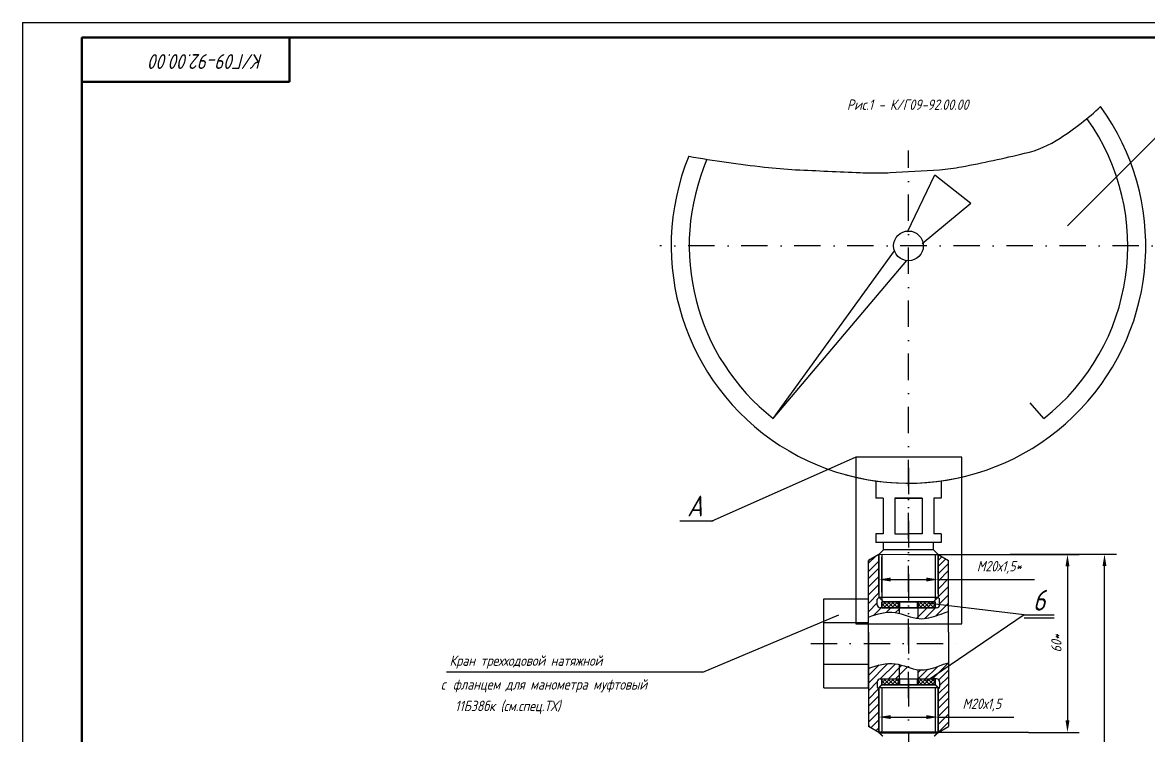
# Model space of a CAD drawing. Header units: inches. Extents: x 1474 to 3411, y 1027 to 1867.
# Drawn here: x 1473.8 to 1853.4, y 1626.2 to 1866.5 of the extents above; entities that cross this region are included whole.
import ezdxf

# ---------------------------------------------------------------- set-up
doc = ezdxf.new("R2010")
doc.units = ezdxf.units.IN
doc.header["$LTSCALE"] = 0.7
doc.header["$MEASUREMENT"] = 0
doc.linetypes.add('DASHDOT', pattern=[25.4, 12.7, -6.35, 0, -6.35])
doc.styles.get("Standard").update_dxf_attribs({"font": 'romand.shx', "width": 0.8, "oblique": 15, "height": 3.5})
doc.dimstyles.get("Standard").update_dxf_attribs({"dimtxt": 3.5, "dimasz": 4, "dimexe": 4, "dimexo": 0, "dimgap": 2, "dimtad": 1, "dimdec": 0, "dimdsep": 46, "dimtxsty": 'Standard', "dimcen": 0.09, "dimadec": 0, "dimazin": 0, "dimtfac": 1, "dimtdec": 0, "dimtmove": 0, "dimatfit": 3, "dimfxl": 0.18, "dimtolj": 1, "dimtzin": 0, "dimlwd": 25, "dimlwe": 25, "dimarcsym": 0})

# ---------------------------------------------------------------- blocks, each defined once
blk = doc.blocks.new('*D112')
at = {"color": 0, "lineweight": 25, "transparency": 16777216}
for p, q in [((1812.97, 1687.3), (1842.58, 1687.3)), ((1838.58, 1431.66), (1838.58, 1683.3)), ((1704.73, 1427.66), (1842.58, 1427.66))]:
    blk.add_line(p, q, dxfattribs=at)
for points in [[(1837.91, 1683.3), (1839.24, 1683.3), (1838.58, 1687.3)], [(1837.91, 1431.66), (1839.24, 1431.66), (1838.58, 1427.66)]]:
    blk.add_solid(points, dxfattribs=at)
at = {"layer": 'DEFPOINTS', "color": 0, "lineweight": 25, "transparency": 16777216}
for p in [(1812.97, 1687.3), (1838.58, 1687.3), (1704.73, 1427.66)]:
    blk.add_point(p, dxfattribs=at)
at = {"color": 0, "lineweight": 25, "transparency": 16777216, "insert": (1834.83, 1557.48), "char_height": 3.5, "attachment_point": 5, "rotation": 90}
blk.add_mtext('\\A1;{\\fArial|b0|i0|c204|p34;~}320', dxfattribs=at)
blk = doc.blocks.new('*D113')
at = {"color": 0, "lineweight": 25, "transparency": 16777216}
for p, q in [((1772.49, 1687.25), (1830.09, 1687.25)), ((1826.09, 1683.25), (1826.09, 1631.25)), ((1812.97, 1627.25), (1830.09, 1627.25))]:
    blk.add_line(p, q, dxfattribs=at)
for points in [[(1825.43, 1683.25), (1826.76, 1683.25), (1826.09, 1687.25)], [(1825.43, 1631.25), (1826.76, 1631.25), (1826.09, 1627.25)]]:
    blk.add_solid(points, dxfattribs=at)
at = {"layer": 'DEFPOINTS', "color": 0, "lineweight": 25, "transparency": 16777216}
for p in [(1772.49, 1687.25), (1812.97, 1627.25), (1826.09, 1627.25)]:
    blk.add_point(p, dxfattribs=at)
at = {"color": 0, "lineweight": 25, "transparency": 16777216, "insert": (1822.34, 1657.25), "char_height": 3.5, "attachment_point": 5, "rotation": 90}
blk.add_mtext('\\A1;60*', dxfattribs=at)
blk = doc.blocks.new('*D117')
at = {"color": 0, "lineweight": 25, "transparency": 16777216}
for p, q in [((1782.49, 1640.13), (1782.49, 1628.4)), ((1762.49, 1639.61), (1762.49, 1628.4)), ((1766.49, 1632.4), (1778.49, 1632.4)), ((1782.49, 1632.4), (1807.96, 1632.4))]:
    blk.add_line(p, q, dxfattribs=at)
for points in [[(1766.49, 1633.06), (1766.49, 1631.73), (1762.49, 1632.4)], [(1778.49, 1633.06), (1778.49, 1631.73), (1782.49, 1632.4)]]:
    blk.add_solid(points, dxfattribs=at)
at = {"layer": 'DEFPOINTS', "color": 0, "lineweight": 25, "transparency": 16777216}
for p in [(1782.49, 1640.13), (1762.49, 1639.61), (1782.49, 1632.4)]:
    blk.add_point(p, dxfattribs=at)
at = {"color": 0, "lineweight": 25, "transparency": 16777216, "insert": (1797.22, 1636.48), "char_height": 3.5, "attachment_point": 5}
blk.add_mtext('\\A1;М20х1,5', dxfattribs=at)
blk = doc.blocks.new('*D118')
at = {"color": 0, "lineweight": 25, "transparency": 16777216}
for p, q in [((1762.49, 1687.25), (1762.49, 1674.76)), ((1782.49, 1686.9), (1782.49, 1674.76)), ((1766.49, 1678.76), (1778.49, 1678.76)), ((1782.49, 1678.76), (1815.01, 1678.76))]:
    blk.add_line(p, q, dxfattribs=at)
for points in [[(1766.49, 1679.43), (1766.49, 1678.1), (1762.49, 1678.76)], [(1778.49, 1679.43), (1778.49, 1678.1), (1782.49, 1678.76)]]:
    blk.add_solid(points, dxfattribs=at)
at = {"layer": 'DEFPOINTS', "color": 0, "lineweight": 25, "transparency": 16777216}
for p in [(1762.49, 1687.25), (1782.49, 1686.9), (1782.49, 1678.76)]:
    blk.add_point(p, dxfattribs=at)
at = {"color": 0, "lineweight": 25, "transparency": 16777216, "insert": (1803.06, 1682.85), "char_height": 3.5, "attachment_point": 5}
blk.add_mtext('\\A1;М20х1,5*', dxfattribs=at)

msp = doc.modelspace()

# ---------------------------------------------------------------- linework, layer by layer
for p, q in [((1473.8, 1866.54), (1473.8, 1026.54)), ((1473.8, 1866.54), (2067.8, 1866.54)), ((1826.05, 1798.01), (1861.34, 1833.28)), ((1772.15, 1795.93), (1781.38, 1815.15)), ((1781.38, 1815.15), (1793.56, 1805.61)), ((1777.12, 1792.05), (1793.56, 1805.61)), ((1726.9, 1733.04), (1767.78, 1789.57)), ((1726.9, 1733.04), (1771.99, 1786.27)), ((1818.07, 1733.04), (1813.56, 1738.36)), ((1763.99, 1706.17), (1761.49, 1706.17)), ((1767.91, 1706.17), (1767.91, 1694.12)), ((1767.91, 1706.17), (1777.06, 1706.17)), ((1777.06, 1706.17), (1767.91, 1706.17)), ((1777.06, 1706.17), (1777.06, 1694.12)), ((1783.49, 1706.17), (1780.99, 1706.17)), ((1763.99, 1694.17), (1761.49, 1694.17)), ((1767.91, 1694.12), (1772.49, 1694.12)), ((1777.06, 1694.12), (1772.49, 1694.12)), ((1783.49, 1694.17), (1780.99, 1694.17)), ((1783.49, 1691.25), (1761.49, 1691.25)), ((1764.09, 1688.75), (1764.09, 1691.25)), ((1780.89, 1691.25), (1764.09, 1691.25)), ((1780.89, 1688.75), (1780.89, 1691.25)), ((1764.09, 1688.75), (1762.49, 1687.15)), ((1762.49, 1687.15), (1762.49, 1672.75)), ((1762.49, 1687.15), (1762.49, 1672.75)), ((1763.49, 1685.65), (1763.49, 1673.75)), ((1780.89, 1688.75), (1764.09, 1688.75)), ((1780.89, 1688.75), (1782.49, 1687.15)), ((1782.49, 1687.15), (1782.49, 1672.75)), ((1782.49, 1687.15), (1782.49, 1672.75)), ((1743.99, 1642.25), (1743.99, 1672.25)), ((1758.99, 1642.25), (1758.99, 1672.25)), ((1762.13, 1672.39), (1762.49, 1672.75)), ((1764.09, 1671.25), (1762.49, 1672.85)), ((1762.49, 1672.85), (1782.49, 1672.85)), ((1780.89, 1671.25), (1782.49, 1672.85)), ((1782.84, 1672.39), (1782.39, 1672.85)), ((1782.44, 1672.8), (1782.49, 1672.85)), ((1772.49, 1669.25), (1762.99, 1669.25)), ((1762.13, 1642.1), (1762.49, 1641.75)), ((1763.47, 1643.25), (1781.48, 1643.25)), ((1763.49, 1642.31), (1763.49, 1627.25)), ((1781.49, 1642.31), (1781.49, 1627.25)), ((1782.84, 1642.1), (1782.39, 1641.65)), ((1763.49, 1626.25), (1763.53, 1626.25)), ((1763.49, 1626.25), (1763.53, 1626.25)), ((1781.49, 1626.25), (1781.44, 1626.25))]:
    msp.add_line(p, q)
at = {"lineweight": 50}
for p, q in [((1493.8, 1861.54), (1493.8, 1031.54)), ((1493.8, 1861.54), (2062.8, 1861.54)), ((1563.8, 1846.54), (1563.8, 1861.54)), ((1493.8, 1846.54), (1563.8, 1846.54)), ((1762.49, 1627.25), (1782.49, 1627.25))]:
    msp.add_line(p, q, dxfattribs=at)
at = {"color": 0, "linetype": 'DASHDOT'}
for q in [(1772.49, 1823.36), (1772.49, 1709.61)]:
    msp.add_line((1772.49, 1638.74), q, dxfattribs=at)
at = {"linetype": 'DASHDOT'}
for p, q in [((1868.03, 1791.25), (1688.66, 1791.25)), ((1739.54, 1657.25), (1789.29, 1657.25))]:
    msp.add_line(p, q, dxfattribs=at)
at = {"lineweight": 25}
for p, q in [((1754.7, 1720.07), (1705.98, 1698.3)), ((1790.44, 1720.07), (1754.7, 1720.07)), ((1754.7, 1720.07), (1754.7, 1663.8)), ((1790.44, 1663.8), (1790.44, 1720.07)), ((1706.61, 1698.4), (1695.39, 1698.4)), ((1762.49, 1687.25), (1758.99, 1685.23)), ((1762.49, 1674.32), (1762.49, 1687.25)), ((1763.49, 1687.25), (1763.49, 1671.85)), ((1763.49, 1674.54), (1763.49, 1686.25)), ((1781.49, 1687.25), (1781.49, 1671.85)), ((1782.49, 1673.9), (1782.49, 1687.25)), ((1782.49, 1687.25), (1785.99, 1685.23)), ((1812.97, 1687.25), (1806.74, 1687.25)), ((1758.99, 1660.98), (1758.99, 1685.23)), ((1785.99, 1660.98), (1785.99, 1685.23)), ((1762.49, 1674.49), (1762.49, 1681.3)), ((1762.49, 1674.51), (1762.49, 1681.3)), ((1782.49, 1674.51), (1782.49, 1681.3)), ((1811.5, 1666.82), (1779.59, 1670.64)), ((1703.16, 1647.58), (1748.98, 1666.87)), ((1769.34, 1669.25), (1769.34, 1667.37)), ((1775.64, 1669.07), (1775.64, 1665.65)), ((1811.5, 1666.82), (1778.4, 1644.35)), ((1781.99, 1669.25), (1781.13, 1669.25)), ((1811.5, 1666.82), (1821.65, 1666.82)), ((1754.7, 1663.8), (1790.44, 1663.8)), ((1811.5, 1665.82), (1821.65, 1665.82)), ((1758.99, 1660.98), (1758.99, 1629.27)), ((1785.99, 1660.98), (1785.99, 1629.27)), ((1703.16, 1647.58), (1616.74, 1647.58)), ((1769.34, 1650.12), (1769.34, 1645.2)), ((1775.64, 1648.4), (1775.64, 1645.34)), ((1762.99, 1645.25), (1772.49, 1645.25)), ((1781.99, 1645.25), (1781.13, 1645.25)), ((1762.43, 1642.39), (1782.83, 1642.39)), ((1762.49, 1641.15), (1762.49, 1627.25)), ((1762.49, 1640), (1762.49, 1633.2)), ((1762.49, 1639.98), (1762.49, 1633.2)), ((1763.49, 1640.15), (1763.49, 1628.25)), ((1781.49, 1640.15), (1781.49, 1628.25)), ((1782.49, 1641.75), (1782.49, 1627.25)), ((1762.49, 1631.51), (1762.49, 1638.32)), ((1762.49, 1631.53), (1762.49, 1638.32)), ((1782.49, 1631.53), (1782.49, 1638.32)), ((1762.49, 1627.25), (1758.99, 1629.27)), ((1782.49, 1627.25), (1785.99, 1629.27)), ((1802.2, 1627.25), (1781.9, 1627.25)), ((1812.97, 1627.25), (1796.81, 1627.25))]:
    msp.add_line(p, q, dxfattribs=at)
at = {"linetype": 'DASHDOT', "lineweight": 25}
msp.add_line((1772.49, 1716.38), (1772.49, 1484.66), dxfattribs=at)
at = {"linetype": 'Continuous'}
for p, q in [((1761.49, 1712.01), (1761.49, 1706.17)), ((1783.49, 1712.01), (1783.49, 1706.17)), ((1763.99, 1706.17), (1763.99, 1694.17)), ((1780.99, 1706.17), (1780.99, 1694.17)), ((1761.49, 1694.17), (1761.49, 1691.25)), ((1783.49, 1694.17), (1783.49, 1691.25)), ((1743.99, 1672.25), (1758.99, 1672.25)), ((1743.99, 1664.25), (1758.99, 1664.25)), ((1743.99, 1650.25), (1758.99, 1650.25)), ((1743.99, 1642.25), (1758.99, 1642.25))]:
    msp.add_line(p, q, dxfattribs=at)
at = {"color": 0, "lineweight": 25}
for p, q in [((1758.99, 1684.24), (1761.33, 1686.58)), ((1758.99, 1684.95), (1759.63, 1685.6)), ((1782.49, 1686.9), (1782.71, 1687.12)), ((1782.49, 1685.2), (1783.64, 1686.35)), ((1782.49, 1683.11), (1785.11, 1685.73)), ((1758.99, 1681.46), (1762.49, 1684.96)), ((1758.99, 1679.09), (1762.49, 1682.59)), ((1782.49, 1680.64), (1785.99, 1684.14)), ((1782.49, 1678.26), (1785.99, 1681.76)), ((1758.99, 1676.31), (1762.49, 1679.81)), ((1782.49, 1675.57), (1785.99, 1679.07)), ((1758.99, 1673.62), (1762.49, 1677.12)), ((1758.99, 1670.74), (1762.49, 1674.24)), ((1762.35, 1674.28), (1762.49, 1674.42)), ((1782.43, 1672.81), (1785.99, 1676.37)), ((1758.99, 1667.86), (1761.99, 1670.86)), ((1775.32, 1665.7), (1780.86, 1671.25)), ((1781.7, 1666.49), (1785.99, 1670.77)), ((1782.99, 1670.59), (1785.99, 1673.59)), ((1760.8, 1666.71), (1763.33, 1669.25)), ((1764.99, 1667.64), (1766.59, 1669.25)), ((1768.13, 1667.61), (1769.34, 1668.81)), ((1778.04, 1665.63), (1781.65, 1669.25)), ((1758.99, 1643.88), (1765.55, 1650.45)), ((1758.99, 1646.37), (1762.58, 1649.96)), ((1758.99, 1648.58), (1759.42, 1649.01)), ((1762.98, 1645.25), (1768.1, 1650.37)), ((1765.7, 1645.25), (1770.3, 1649.85)), ((1768.13, 1645.25), (1772.16, 1649.28)), ((1775.37, 1644.92), (1778.96, 1648.52)), ((1775.64, 1647.34), (1776.62, 1648.33)), ((1777.82, 1644.92), (1782.37, 1649.47)), ((1780.27, 1644.92), (1785.99, 1650.64)), ((1782.72, 1644.92), (1785.99, 1648.19)), ((1758.99, 1641.26), (1761.99, 1644.26)), ((1782.99, 1642.99), (1785.99, 1645.99)), ((1758.99, 1638.48), (1762.37, 1641.87)), ((1782.32, 1639.97), (1785.99, 1643.63)), ((1782.49, 1637.66), (1785.99, 1641.16)), ((1758.99, 1636.11), (1762.49, 1639.61)), ((1758.99, 1633.33), (1762.49, 1636.83)), ((1782.49, 1635.28), (1785.99, 1638.78)), ((1782.49, 1632.58), (1785.99, 1636.08)), ((1758.99, 1630.64), (1762.49, 1634.14)), ((1782.49, 1629.89), (1785.99, 1633.39)), ((1758.99, 1629.54), (1759.63, 1628.9)), ((1759.83, 1628.78), (1762.49, 1631.44)), ((1761.54, 1627.8), (1762.49, 1628.75)), ((1782.61, 1627.32), (1785.99, 1630.7)), ((1782.49, 1627.59), (1782.71, 1627.37))]:
    msp.add_line(p, q, dxfattribs=at)
at = {"lineweight": 15}
for p, q in [((1762.49, 1687.25), (1782.49, 1687.25)), ((1762.49, 1627.25), (1782.49, 1627.25))]:
    msp.add_line(p, q, dxfattribs=at)
at = {"color": 0, "linetype": 'ByBlock', "lineweight": 25}
for p, q in [((1762.49, 1674.32), (1762.49, 1680.76)), ((1762.49, 1641.75), (1762.49, 1633.73)), ((1762.49, 1630.36), (1762.49, 1637.78))]:
    msp.add_line(p, q, dxfattribs=at)
at = {"color": 0, "linetype": 'ByBlock'}
for p, q in [((1761.99, 1670.25), (1761.99, 1672.04)), ((1782.99, 1670.25), (1782.99, 1672.04)), ((1761.99, 1644.25), (1761.99, 1642.45)), ((1782.99, 1644.25), (1782.99, 1642.45))]:
    msp.add_line(p, q, dxfattribs=at)
at = {"color": 0}
for p, q in [((1763.49, 1669.89), (1764.85, 1671.25)), ((1763.49, 1671.24), (1763.5, 1671.25)), ((1764.87, 1669.25), (1763.49, 1670.63)), ((1764.19, 1669.25), (1766.19, 1671.25)), ((1766.22, 1669.25), (1764.22, 1671.25)), ((1765.54, 1669.25), (1767.54, 1671.25)), ((1767.57, 1669.25), (1765.57, 1671.25)), ((1766.89, 1669.25), (1768.89, 1671.25)), ((1768.92, 1669.25), (1766.92, 1671.25)), ((1768.23, 1669.25), (1769.34, 1670.35)), ((1769.34, 1670.17), (1768.26, 1671.25)), ((1775.64, 1669.92), (1776.97, 1671.25)), ((1777, 1669.25), (1775.64, 1670.61)), ((1776.32, 1669.25), (1778.32, 1671.25)), ((1778.34, 1669.25), (1776.34, 1671.25)), ((1777.66, 1669.25), (1779.66, 1671.25)), ((1779.69, 1669.25), (1777.69, 1671.25)), ((1781.04, 1669.25), (1779.04, 1671.25)), ((1780.36, 1669.25), (1781.49, 1670.38)), ((1781.49, 1670.15), (1780.39, 1671.25)), ((1763.53, 1669.25), (1763.49, 1669.29)), ((1775.65, 1669.25), (1775.64, 1669.26)), ((1763.49, 1643.89), (1764.85, 1645.25)), ((1763.49, 1645.24), (1763.5, 1645.25)), ((1764.87, 1643.25), (1763.49, 1644.63)), ((1764.19, 1643.25), (1766.19, 1645.25)), ((1766.22, 1643.25), (1764.22, 1645.25)), ((1765.54, 1643.25), (1767.54, 1645.25)), ((1767.57, 1643.25), (1765.57, 1645.25)), ((1766.89, 1643.25), (1768.89, 1645.25)), ((1768.92, 1643.25), (1766.92, 1645.25)), ((1768.23, 1643.25), (1769.34, 1644.35)), ((1769.34, 1644.17), (1768.26, 1645.25)), ((1775.64, 1643.92), (1776.97, 1645.25)), ((1777, 1643.25), (1775.64, 1644.61)), ((1776.32, 1643.25), (1778.32, 1645.25)), ((1778.34, 1643.25), (1776.34, 1645.25)), ((1777.66, 1643.25), (1779.66, 1645.25)), ((1779.69, 1643.25), (1777.69, 1645.25)), ((1781.04, 1643.25), (1779.04, 1645.25)), ((1779.17, 1643.25), (1781.17, 1645.25)), ((1780.36, 1643.25), (1781.49, 1644.38)), ((1781.49, 1644.15), (1780.39, 1645.25)), ((1763.53, 1643.25), (1763.49, 1643.29)), ((1775.65, 1643.25), (1775.64, 1643.26))]:
    msp.add_line(p, q, dxfattribs=at)
at = {"linetype": 'Continuous', "lineweight": 50}
for p, q in [((1769.34, 1671.25), (1769.34, 1669.13)), ((1775.64, 1671.25), (1775.64, 1669.07)), ((1769.34, 1645.25), (1769.34, 1643.13)), ((1775.64, 1645.25), (1775.64, 1643.07))]:
    msp.add_line(p, q, dxfattribs=at)
msp.add_lwpolyline([(1698.4, 1821.43, 0.013394), (1723.94, 1817.79, 0.016574), (1734.45, 1816.93, 0.001321), (1756.25, 1815.93, 0.008072), (1759.82, 1815.83, 0.014627), (1766.29, 1815.95, 0.005666), (1782.98, 1816.93, 0.02993), (1790.4, 1817.9, 0.010306), (1811.66, 1822.44, 0.087156), (1823.65, 1827.58, 0.042129), (1837.26, 1838.2)], format="xyb")
at = {"linetype": 'Continuous', "const_width": 0.5}
for points in [[(1763.49, 1671.25), (1763.49, 1669.25)], [(1763.49, 1671.25), (1763.49, 1669.25)], [(1781.49, 1671.25), (1781.49, 1669.25)], [(1781.49, 1671.25), (1781.49, 1669.25)], [(1763.49, 1645.25), (1763.49, 1643.25)], [(1781.49, 1645.25), (1781.49, 1643.25)], [(1781.49, 1645.25), (1781.49, 1643.25)], [(1762.49, 1642.31), (1772.48, 1642.31)], [(1782.49, 1642.31), (1772.5, 1642.31)]]:
    msp.add_lwpolyline(points, dxfattribs=at)
at = {"const_width": 0.5}
for points in [[(1763.49, 1671.25), (1781.49, 1671.25)], [(1763.49, 1671.25), (1781.49, 1671.25)], [(1763.49, 1671.25), (1781.49, 1671.25)], [(1763.49, 1669.25), (1781.49, 1669.25)], [(1763.49, 1645.25), (1781.49, 1645.25)], [(1763.49, 1645.25), (1781.49, 1645.25)], [(1763.49, 1645.25), (1781.49, 1645.25)], [(1762.49, 1642.34), (1763.47, 1643.31)], [(1762.49, 1642.31), (1762.49, 1627.25)], [(1763.47, 1643.31), (1781.48, 1643.31)], [(1763.49, 1643.25), (1781.49, 1643.25)], [(1782.48, 1642.31), (1781.48, 1643.31)], [(1782.49, 1642.31), (1782.49, 1627.25)], [(1763.84, 1625.89), (1762.49, 1627.25)], [(1781.13, 1625.89), (1782.49, 1627.25)]]:
    msp.add_lwpolyline(points, dxfattribs=at)
msp.add_circle((1772.49, 1791.25), 5)
for centre, radius, start, end in [((1772.49, 1791.25), 80, 157.8307, 35.942), ((1772.49, 1791.25), 73.93, 308.0652, 35.5167), ((1772.49, 1791.25), 73.93, 156.7528, 231.9348), ((1772.49, 1791.25), 80, 254.7156, 284.0139), ((1762.49, 1672.04), 0.5, 135, 180), ((1762.99, 1670.25), 1, 180, 270), ((1781.99, 1670.25), 1, 270, 0), ((1782.49, 1672.04), 0.5, 0, 45), ((1762.99, 1644.25), 1, 90, 180), ((1781.99, 1644.25), 1, 0, 90), ((1762.49, 1642.45), 0.5, 180, 225), ((1782.49, 1642.45), 0.5, 315, 0)]:
    msp.add_arc(centre, radius, start, end)
at = {"lineweight": 25}
for points in [[(1758.99, 1666.12), (1762.02, 1667.17), (1767.79, 1668.83), (1775.54, 1664.68), (1781.59, 1666.33), (1784.86, 1667.69), (1785.99, 1667.98)], [(1758.99, 1648.87), (1762.02, 1649.92), (1767.79, 1651.58), (1775.54, 1647.43), (1781.59, 1649.08), (1784.86, 1650.44), (1785.99, 1650.73)]]:
    msp.add_open_spline(points, degree=3, knots=[1.483773, 1.483773, 1.483773, 1.483773, 10.716827, 19.061226, 25.650369, 29.078024, 29.078024, 29.078024, 29.078024], dxfattribs=at)
at = {"layer": 'DEFPOINTS', "color": 0, "linetype": 'ByBlock'}
msp.add_point((1781.49, 1691.25), dxfattribs=at)
at = {"layer": 'DEFPOINTS', "color": 0, "linetype": 'ByBlock', "lineweight": 25}
for p in [(1762.49, 1687.25), (1772.49, 1687.25), (1782.49, 1687.25), (1762.49, 1677.76), (1762.49, 1636.73), (1762.49, 1634.78), (1762.49, 1627.25), (1772.49, 1627.25), (1782.49, 1627.25)]:
    msp.add_point(p, dxfattribs=at)

# ---------------------------------------------------------------- texts
at = {"lineweight": 35, "insert": (1554.89, 1850.88), "char_height": 5, "width": 116.2188, "attachment_point": 1, "rotation": 180}
msp.add_mtext('К/Г09-92.00.00 ', dxfattribs=at)
at = {"lineweight": 25, "char_height": 3.5, "attachment_point": 1}
for s, insert, width in [('Рис.1 - К/Г09-92.00.00', (1751.74, 1840.59), 62.4197), ('Кран трехходовой натяжной ', (1617.77, 1653.17), 75.4782), ('c ', (1614.73, 1645.14), 76.0316), ('фланцем для манометра муфтовый ', (1618.92, 1645.15), 89.2326), ('11Б38бк (см.спец.ТХ)', (1619.62, 1637.9), 57.9694)]:
    msp.add_mtext(s, dxfattribs=dict(at, insert=insert, width=width))
at = {"lineweight": 35, "char_height": 7, "width": 25.8231, "attachment_point": 1}
for s, insert in [('А', (1697.86, 1707.06)), ('6', (1814.4, 1675.3))]:
    msp.add_mtext(s, dxfattribs=dict(at, insert=insert))

# ---------------------------------------------------------------- dimensions: what is measured, and where the dimension line sits
at = {"lineweight": 25}
for base, p1, p2, text, picture, middle in [((1838.58, 1687.3), (1704.73, 1427.66), (1812.97, 1687.3), '{\\fArial|b0|i0|c204|p34;~}320', '*D112', (1834.83, 1557.48)), ((1826.09, 1627.25), (1772.49, 1687.25), (1812.97, 1627.25), '<>*', '*D113', (1822.34, 1657.25))]:
    dim = msp.add_linear_dim(base=base, p1=p1, p2=p2, angle=90, text=text, dimstyle='Standard', dxfattribs=at)
    dim.commit()
    dim.dimension.update_dxf_attribs({"geometry": picture, "text_midpoint": middle})
dim = msp.add_linear_dim(base=(1782.49, 1678.76), p1=(1762.49, 1687.25), p2=(1782.49, 1686.9), text='М20х1,5*', dimstyle='Standard', dxfattribs=at)
dim.commit()
dim.dimension.update_dxf_attribs({"geometry": '*D118', "text_midpoint": (1803.06, 1678.76), "dimtype": 160})
dim = msp.add_linear_dim(base=(1782.49, 1632.4), p1=(1762.49, 1639.61), p2=(1782.49, 1640.13), text='М20х1,5', dimstyle='Standard', dxfattribs=at)
dim.commit()
dim.dimension.update_dxf_attribs({"geometry": '*D117', "text_midpoint": (1797.22, 1636.48)})

doc.saveas('drawing.dxf')
